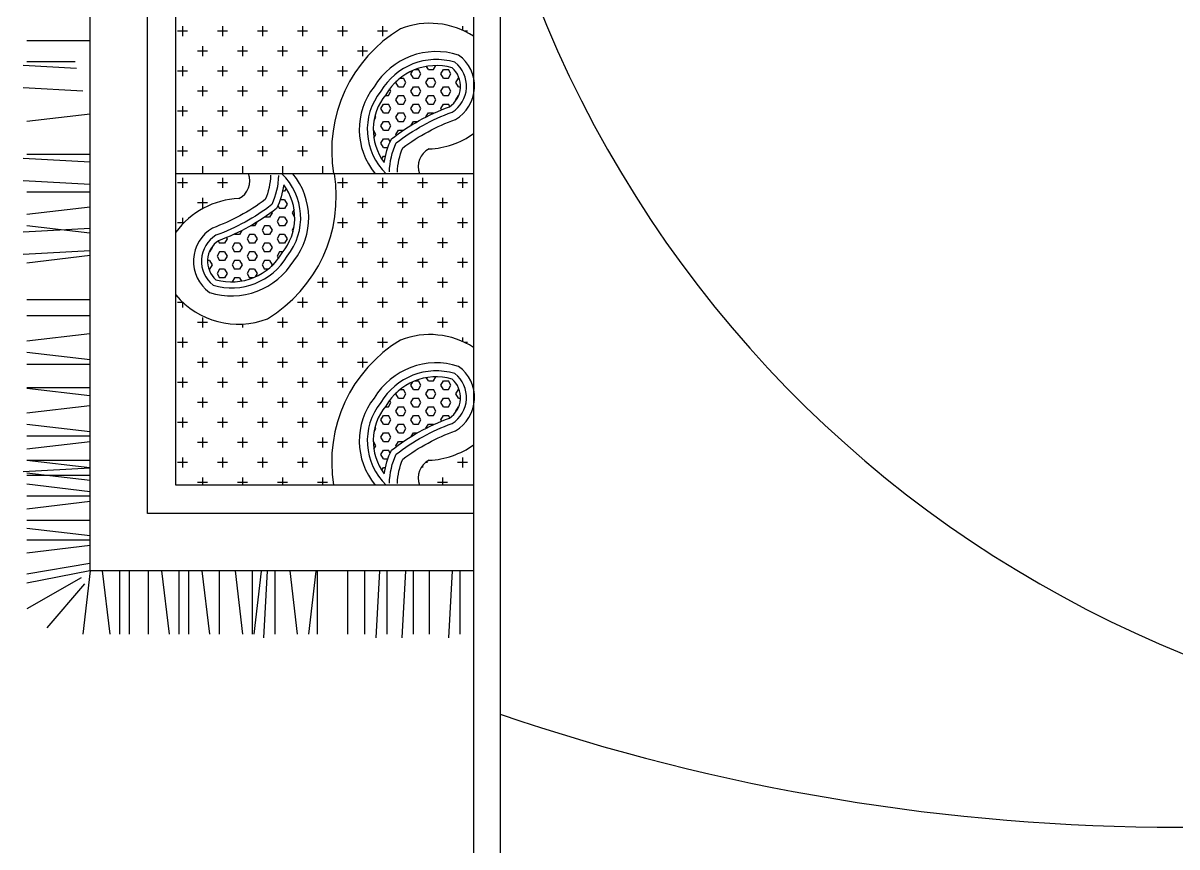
# Model space of a CAD drawing. Header units: millimetres. Extents: x -20622 to 21990, y -10877 to 8500.
# Drawn here: x -20294 to -18985, y 5775 to 6710 of the extents above; entities that cross this region are included whole.
import ezdxf

# ---------------------------------------------------------------- set-up
doc = ezdxf.new("R2010")
doc.units = ezdxf.units.MM
doc.layers.add('FURNITURE', color=80, linetype='Continuous', lineweight=30)

msp = doc.modelspace()

# ---------------------------------------------------------------- hatches: boundary and pattern name
at = {"layer": 'FURNITURE'}
h = msp.add_hatch(dxfattribs=at)
h.set_pattern_fill('HEX', color=256, scale=45.36000000000001, angle=179.999999927751, style=0)
h.set_pattern_definition([(359.999999927751, (-33526.96349073033, 9004.26003103231), (1.238376239774047e-08, 9.820728081360002), [5.670000000000001, -11.34]), (119.999999927751, (-33526.96349073033, 9004.26003103231), (-8.505000008308851, -4.910364029955345), [5.670000000000002, -11.34]), (59.99999992775103, (-33521.29349062982, 9004.260031025162), (-8.50499999592509, 4.910364051404654), [5.670000000000001, -11.34])])
edge = h.paths.add_edge_path()
edge.add_arc((-19790.43226439822, 6538.092340234954), 94.50566855465463, 154.7059493319536, 171.753495280778, ccw=False)
edge.add_arc((-19724.03716366493, 6382.285671836665), 248.0810699109206, 110.29971903573929, 127.73852213746301, ccw=False)
edge.add_arc((-19825.20261076387, 6638.252756777629), 27.759336691257, 302.9498137866937, 409.0990008405736)
edge.add_arc((-19824.89054760322, 6595.367364859084), 66.31821612673532, 74.37381445702785, 149.9117372436145)
edge.add_arc((-19834.0179959142, 6589.054339795254), 62.39832555435676, 140.6541087769997, 216.8329980558783)
h = msp.add_hatch(dxfattribs=at)
h.set_pattern_fill('HEX', color=256, scale=45.36000000000001, angle=179.999999927751, style=0)
h.set_pattern_definition([(179.999999927751, (-6354.980290186579, 4073.722070138809), (-1.238376239774047e-08, -9.820728081360002), [5.670000000000001, -11.34]), (299.999999927751, (-6354.980290186579, 4073.722070138809), (8.505000008308851, 4.910364029955345), [5.669999999999963, -11.33999999999993]), (239.999999927751, (-6360.650290170672, 4073.722070145959), (8.50499999592509, -4.910364051404654), [5.67, -11.34])])
edge = h.paths.add_edge_path()
edge.add_arc((-20091.51151646048, 6539.889760547792), 94.50566844134345, 334.7059495599163, 351.7534955087407, ccw=False)
edge.add_arc((-20157.9066171386, 6695.69642933399), 248.0810699124111, 290.2997190363597, 307.7385221380834, ccw=False)
edge.add_arc((-20056.74117003661, 6439.72934439256), 27.75933669125651, 122.9498137866921, 229.099000840575)
edge.add_arc((-20057.05323319787, 6482.61473631157), 66.31821612702146, 254.3738144576347, 329.9117372442229)
edge.add_arc((-20047.92578494449, 6488.927761301603), 62.39832555228859, 320.6541088636199, 396.8329981424974)
h = msp.add_hatch(dxfattribs=at)
h.set_pattern_fill('HEX', color=256, scale=45.36000000000001, angle=179.999999927751, style=0)
h.set_pattern_definition([(359.999999927751, (-33526.96349117566, 8651.099906323412), (1.238376239774047e-08, 9.820728081360002), [5.670000000000001, -11.34]), (119.999999927751, (-33526.96349117566, 8651.099906323412), (-8.505000008308851, -4.910364029955345), [5.670000000000002, -11.34]), (59.99999992775103, (-33521.29349107515, 8651.099906316264), (-8.50499999592509, 4.910364051404654), [5.670000000000001, -11.34])])
edge = h.paths.add_edge_path()
edge.add_arc((-19790.43226484355, 6184.932215526055), 94.50566855465463, 154.7059493319536, 171.753495280778, ccw=False)
edge.add_arc((-19724.03716410722, 6029.125547128232), 248.0810699124105, 110.2997190363595, 127.73852213808331, ccw=False)
edge.add_arc((-19825.2026112036, 6285.092632062211), 27.75933668195963, 302.9498137853606, 409.0990008392393)
edge.add_arc((-19824.89054805756, 6242.207240143201), 66.31821612243682, 74.37381444790176, 149.9117372344884)
edge.add_arc((-19834.01799635953, 6235.894215086356), 62.39832555435676, 140.6541087769997, 216.8329980558783)

# ---------------------------------------------------------------- linework, layer by layer
for p, q in [((-20112.71124352208, 6706.191583740008), (-20112.71124353637, 6694.851583742951)), ((-20067.35124353292, 6706.19158368281), (-20067.35124354721, 6694.851583685753)), ((-20021.99124354376, 6706.191583625612), (-20021.99124355806, 6694.851583628555)), ((-19976.6312435546, 6706.191583568414), (-19976.6312435689, 6694.851583571357)), ((-19931.27124356544, 6706.191583511216), (-19931.27124357974, 6694.851583514159)), ((-19885.91124357628, 6706.191583454018), (-19885.91124359058, 6694.851583456961)), ((-19795.19124359796, 6706.191583339622), (-19795.19124360348, 6701.813827842971)), ((-20217.47548596656, 6689.713190761668), (-20289.34422354402, 6689.713190852292)), ((-20107.04124354514, 6700.521583734796), (-20118.38124351332, 6700.521583749095)), ((-20061.68124355598, 6700.521583677598), (-20073.02124352416, 6700.521583691897)), ((-20016.32124356682, 6700.5215836204), (-20027.661243535, 6700.521583634699)), ((-19970.96124357765, 6700.521583563202), (-19982.30124354584, 6700.521583577501)), ((-19925.60124358849, 6700.521583506003), (-19936.94124355668, 6700.521583520303)), ((-19880.24124359934, 6700.521583448805), (-19891.58124356752, 6700.521583463104)), ((-19789.52124362102, 6700.521583334409), (-19792.39686842764, 6700.521583338035)), ((-20084.36124363736, 6677.841583711152), (-20095.70124360554, 6677.841583725451)), ((-20090.0312436143, 6683.511583717295), (-20090.0312436286, 6672.171583720238)), ((-20039.0012436482, 6677.841583653953), (-20050.34124361639, 6677.841583668252)), ((-20044.67124362514, 6683.511583660097), (-20044.67124363944, 6672.17158366304)), ((-19993.64124354262, 6677.841583596755), (-20004.98124362723, 6677.841583611054)), ((-19999.31124363598, 6683.511583602899), (-19999.31124365029, 6672.171583605842)), ((-19948.28124355347, 6677.841583539557), (-19959.62124363807, 6677.841583553856)), ((-19953.95124353041, 6683.511583545701), (-19953.95124354471, 6672.171583548644)), ((-19902.92124356431, 6677.841583482359), (-19914.26124364891, 6677.841583496658)), ((-19908.59124354125, 6683.511583488503), (-19908.59124355555, 6672.171583491446)), ((-20234.61476993659, 6666.051163651514), (-20289.4686230077, 6666.051163720684)), ((-20233.09654837415, 6658.432285467576), (-20293.7030829627, 6661.80683689425)), ((-20107.04124360233, 6655.161583730735), (-20118.38124357052, 6655.161583745034)), ((-20112.71124357927, 6660.831583750849), (-20112.71124359357, 6649.491583738891)), ((-20061.68124361317, 6655.161583673537), (-20073.02124358136, 6655.161583687836)), ((-20067.35124359011, 6660.831583693651), (-20067.35124360441, 6649.491583681693)), ((-20016.32124362401, 6655.161583616339), (-20027.6612435922, 6655.161583630638)), ((-20021.99124360095, 6660.831583636453), (-20021.99124361526, 6649.491583624495)), ((-19970.96124363485, 6655.161583559141), (-19982.30124360304, 6655.16158357344)), ((-19976.6312436118, 6660.831583579255), (-19976.6312436261, 6649.491583567296)), ((-19925.60124364569, 6655.161583501943), (-19936.94124361388, 6655.161583516242)), ((-19931.27124362264, 6660.831583522056), (-19931.27124363694, 6649.491583510098)), ((-20090.0312436715, 6638.151583713235), (-20090.0312436858, 6626.811583716178)), ((-20044.67124368234, 6638.151583656037), (-20044.67124369664, 6626.81158365898)), ((-19999.31124369318, 6638.151583598838), (-19999.31124370748, 6626.811583601781)), ((-19953.95124358761, 6638.15158354164), (-19953.95124360191, 6626.811583544583)), ((-20225.88688012155, 6632.570376238489), (-20293.70308299481, 6636.346359557941)), ((-20084.36124369456, 6632.481583708022), (-20095.70124366274, 6632.481583722321)), ((-20039.0012437054, 6632.481583650824), (-20050.34124367359, 6632.481583665123)), ((-19993.64124359982, 6632.481583593626), (-20004.98124368443, 6632.481583607925)), ((-19948.28124361067, 6632.481583536428), (-19959.62124369527, 6632.481583550727)), ((-20112.71124363647, 6615.47158374772), (-20112.71124365077, 6604.131583749731)), ((-20067.35124364731, 6615.471583690522), (-20067.35124366161, 6604.131583692533)), ((-20021.99124365815, 6615.471583633323), (-20021.99124367246, 6604.131583635335)), ((-19976.631243669, 6615.471583576125), (-19976.6312436833, 6604.131583578137)), ((-20217.47548607131, 6606.641555307706), (-20289.46862309331, 6598.152901734942)), ((-20107.04124365953, 6609.801583741576), (-20118.38124362771, 6609.801583755875)), ((-20061.68124367037, 6609.801583684378), (-20073.02124363856, 6609.801583698677)), ((-20016.32124368121, 6609.80158362718), (-20027.6612436494, 6609.801583641479)), ((-19970.96124369205, 6609.801583569982), (-19982.30124366024, 6609.801583584281)), ((-20084.36124375176, 6587.121583703962), (-20095.70124371994, 6587.121583718261)), ((-20090.0312437287, 6592.791583710105), (-20090.031243743, 6581.451583712117)), ((-20039.0012437626, 6587.121583646764), (-20050.34124373079, 6587.121583661063)), ((-20044.67124373954, 6592.791583652907), (-20044.67124375384, 6581.451583654919)), ((-19993.64124365702, 6587.121583589565), (-20004.98124374163, 6587.121583603865)), ((-19999.31124375038, 6592.791583595709), (-19999.31124376468, 6581.451583597721)), ((-19948.28124366787, 6587.121583532367), (-19959.62124375247, 6587.121583546666)), ((-19953.95124364481, 6592.791583538511), (-19953.95124365911, 6581.451583540523)), ((-20217.47548612935, 6560.611472640459), (-20289.46862314065, 6560.611472731242)), ((-20107.04124371673, 6564.441583737515), (-20118.38124368491, 6564.441583751815)), ((-20112.71124369367, 6570.111583743659), (-20112.71124370797, 6558.771583746602)), ((-20061.68124372757, 6564.441583680317), (-20073.02124369576, 6564.441583694616)), ((-20067.35124370451, 6570.111583686461), (-20067.35124371881, 6558.771583689404)), ((-20016.32124373841, 6564.441583623119), (-20027.6612437066, 6564.441583637418)), ((-20021.99124371535, 6570.111583629263), (-20021.99124372965, 6558.771583632206)), ((-19970.96124374925, 6564.441583565921), (-19982.30124371744, 6564.44158358022)), ((-19976.63124372619, 6570.111583572065), (-19976.63124374049, 6558.771583575008)), ((-20217.47548614005, 6552.122818990883), (-20293.70308309566, 6556.367145904808)), ((-20090.0312437859, 6547.431583720946), (-20090.03124379654, 6538.991050766536)), ((-20044.67124379674, 6547.431583663748), (-20044.67124380738, 6538.991050709338)), ((-19999.31124380758, 6547.43158360655), (-19999.31124381822, 6538.99105065214)), ((-19953.95124370201, 6547.431583549352), (-19953.95124371265, 6538.991050594942)), ((-20112.71124373861, 6534.47145903152), (-20112.71124375291, 6523.131459034463)), ((-20067.35124374945, 6534.471458974322), (-20067.35124376375, 6523.131458977265)), ((-19931.27124378198, 6534.471458802727), (-19931.27124379628, 6523.13145880567)), ((-19885.91124379282, 6534.471458745529), (-19885.91124380712, 6523.131458748472)), ((-19840.55124380366, 6534.471458688331), (-19840.55124381796, 6523.131458691274)), ((-19795.1912438145, 6534.471458631133), (-19795.1912438288, 6523.131458634076)), ((-20217.47548617216, 6526.662341654574), (-20293.70308312777, 6530.9066685834)), ((-20107.04124376167, 6528.801459026307), (-20118.38124372985, 6528.801459040606)), ((-20061.68124377251, 6528.801458969109), (-20073.0212437407, 6528.801458983408)), ((-19925.60124380503, 6528.801458797515), (-19936.94124377322, 6528.801458811814)), ((-19880.24124381587, 6528.801458740317), (-19891.58124378406, 6528.801458754616)), ((-19834.88124382671, 6528.801458683119), (-19846.2212437949, 6528.801458697418)), ((-19789.52124383755, 6528.801458625921), (-19800.86124380574, 6528.80145864022)), ((-20217.47548618286, 6518.173688004998), (-20289.46862319417, 6518.17368809578)), ((-20084.3612438539, 6506.121459002663), (-20095.70124382208, 6506.121459016962)), ((-20090.03124383084, 6511.791459008807), (-20090.03124384514, 6500.451458996848)), ((-19902.92124378085, 6506.12145877387), (-19914.26124386545, 6506.12145878817)), ((-19908.59124375779, 6511.791458780014), (-19908.59124377209, 6500.451458768056)), ((-19857.56124379169, 6506.121458716672), (-19868.90124375987, 6506.121458730971)), ((-19863.23124376863, 6511.791458722816), (-19863.23124378293, 6500.451458710858)), ((-19812.20124380253, 6506.121458659474), (-19823.54124377071, 6506.121458673773)), ((-19817.87124377947, 6511.791458665618), (-19817.87124379377, 6500.45145865366)), ((-20217.47548620426, 6501.201864318264), (-20289.46862322627, 6492.71321075947)), ((-20218.06422378632, 6471.497060165824), (-20289.46862324233, 6479.980230278121)), ((-20111.11712456336, 6483.441459027386), (-20118.38124378705, 6483.441459036546)), ((-20112.71124379581, 6489.111459028391), (-20112.71124380503, 6481.802460461338)), ((-19925.60124386223, 6483.441458793454), (-19936.94124383042, 6483.441458807753)), ((-19931.27124383918, 6489.111458799598), (-19931.27124385347, 6477.771458802541)), ((-19880.24124387307, 6483.441458736256), (-19891.58124384126, 6483.441458750555)), ((-19885.91124385002, 6489.1114587424), (-19885.91124386431, 6477.771458745343)), ((-19834.88124388391, 6483.441458679058), (-19846.2212438521, 6483.441458693357)), ((-19840.55124386086, 6489.111458685202), (-19840.55124387515, 6477.771458688145)), ((-19789.52124389475, 6483.44145862186), (-19800.86124386294, 6483.441458636159)), ((-19795.1912438717, 6489.111458628004), (-19795.19124388599, 6477.771458630947)), ((-20217.47548623482, 6476.968681921524), (-20293.70308320114, 6472.724355199843)), ((-19902.92124383804, 6460.761458770741), (-19914.26124392264, 6460.76145878504)), ((-19908.59124381499, 6466.431458775954), (-19908.59124382928, 6455.091458778897)), ((-19857.56124384888, 6460.761458713543), (-19868.90124381707, 6460.761458727842)), ((-19863.23124382583, 6466.431458718755), (-19863.23124384012, 6455.091458721698)), ((-19812.20124385972, 6460.761458656345), (-19823.54124382791, 6460.761458670644)), ((-19817.87124383667, 6466.431458661557), (-19817.87124385096, 6455.0914586645)), ((-20217.47548626693, 6451.508204585214), (-20293.70308323324, 6447.263877863533)), ((-20217.47548627383, 6446.031099201453), (-20289.46862329584, 6437.542445641728)), ((-19931.27124389637, 6443.751458810439), (-19931.27124391067, 6432.41145879848)), ((-19885.91124390721, 6443.751458753241), (-19885.91124392151, 6432.411458741282)), ((-19840.55124391805, 6443.751458696042), (-19840.55124393235, 6432.411458684084)), ((-19795.19124392889, 6443.751458638844), (-19795.19124394319, 6432.411458626886)), ((-19925.60124391943, 6438.081458790325), (-19936.94124388761, 6438.081458804624)), ((-19880.24124393027, 6438.081458733127), (-19891.58124389845, 6438.081458747426)), ((-19834.88124394111, 6438.081458675929), (-19846.22124390929, 6438.081458690228)), ((-19789.52124395195, 6438.081458618731), (-19800.86124392014, 6438.08145863303)), ((-19948.2812438844, 6415.401458823879), (-19959.621243969, 6415.401458838178)), ((-19953.95124386134, 6421.071458830022), (-19953.95124387564, 6409.731458832034)), ((-19902.92124389524, 6415.401458766681), (-19914.26124397984, 6415.40145878098)), ((-19908.59124387218, 6421.071458772824), (-19908.59124388648, 6409.731458774836)), ((-19857.56124390608, 6415.401458709483), (-19868.90124387426, 6415.401458723782)), ((-19863.23124388302, 6421.071458715626), (-19863.23124389732, 6409.731458717638)), ((-19812.20124391692, 6415.401458652284), (-19823.54124388511, 6415.401458666583)), ((-19817.87124389386, 6421.071458658428), (-19817.87124390816, 6409.73145866044)), ((-20218.06422388171, 6395.857781828465), (-20289.34422391456, 6395.857781918347)), ((-20111.94265750622, 6392.721459036138), (-20118.38124390145, 6392.721459044257)), ((-20112.71124391645, 6393.440491520283), (-20112.71124392451, 6387.051459038114)), ((-19970.96124396579, 6392.721458858364), (-19982.30124393397, 6392.721458872663)), ((-19976.63124394273, 6398.391458863576), (-19976.63124395703, 6387.051458866519)), ((-19925.60124397663, 6392.721458801166), (-19936.94124394481, 6392.721458815465)), ((-19931.27124395357, 6398.391458806378), (-19931.27124396787, 6387.051458809321)), ((-19880.24124398747, 6392.721458743968), (-19891.58124395565, 6392.721458758267)), ((-19885.91124396441, 6398.39145874918), (-19885.91124397871, 6387.051458752123)), ((-19834.88124399831, 6392.721458686769), (-19846.22124396649, 6392.721458701069)), ((-19840.55124397525, 6398.391458691982), (-19840.55124398955, 6387.051458694925)), ((-19789.52124400915, 6392.721458629571), (-19800.86124397734, 6392.72145864387)), ((-19795.19124398609, 6398.391458634784), (-19795.19124400039, 6387.051458637727)), ((-20218.06422390434, 6377.904071329245), (-20289.3442239372, 6377.904071419128)), ((-20090.03124400244, 6375.711458997556), (-20090.03124401673, 6364.371459000499)), ((-19999.31124402412, 6375.71145888316), (-19999.31124403841, 6364.371458886103)), ((-19953.95124391854, 6375.711458825962), (-19953.95124393284, 6364.371458828905)), ((-19908.59124392938, 6375.711458768764), (-19908.59124394368, 6364.371458771707)), ((-19863.23124394022, 6375.711458711566), (-19863.23124395452, 6364.371458714509)), ((-19817.87124395106, 6375.711458654368), (-19817.87124396536, 6364.371458657311)), ((-20084.36124402549, 6370.041458991413), (-20095.70124399368, 6370.041459005712)), ((-20044.67124402241, 6368.462986939886), (-20044.67124402757, 6364.371458943301)), ((-19993.64124393076, 6370.041458877016), (-20004.98124401536, 6370.041458891315)), ((-19948.2812439416, 6370.041458819818), (-19959.6212440262, 6370.041458834117)), ((-19902.92124395244, 6370.04145876262), (-19914.26124403704, 6370.041458776919)), ((-19857.56124396328, 6370.041458705422), (-19868.90124393146, 6370.041458719721)), ((-19812.20124397412, 6370.041458648224), (-19823.54124394231, 6370.041458662523)), ((-20218.06422393015, 6357.435558124529), (-20289.46862340755, 6348.952388191381)), ((-20112.71124396741, 6353.031459032041), (-20112.71124398171, 6341.691459034053)), ((-20067.35124397825, 6353.031458974843), (-20067.35124399255, 6341.691458976855)), ((-20021.99124398909, 6353.031458917645), (-20021.99124400339, 6341.691458919657)), ((-19976.63124399993, 6353.031458860447), (-19976.63124401423, 6341.691458862459)), ((-19931.27124401077, 6353.031458803249), (-19931.27124402507, 6341.69145880526)), ((-19885.91124402161, 6353.031458746051), (-19885.91124403591, 6341.691458748062)), ((-19795.19124404329, 6353.031458631654), (-19795.19124404881, 6348.653703120102)), ((-20217.47548642301, 6327.730753969674), (-20289.46862342361, 6336.219407710032)), ((-20107.04124399046, 6347.361459025898), (-20118.38124395865, 6347.361459040197)), ((-20061.6812440013, 6347.361458968699), (-20073.02124396949, 6347.361458982999)), ((-20016.32124401214, 6347.361458911501), (-20027.66124398033, 6347.3614589258)), ((-19970.96124402298, 6347.361458854303), (-19982.30124399117, 6347.361458868602)), ((-19925.60124403382, 6347.361458797105), (-19936.94124400201, 6347.361458811404)), ((-19880.24124404466, 6347.361458739907), (-19891.58124401285, 6347.361458754206)), ((-19789.52124406635, 6347.361458625511), (-19792.39686887297, 6347.361458629137)), ((-20084.36124408269, 6324.681459002253), (-20095.70124405088, 6324.681459016552)), ((-20090.03124405963, 6330.351459008397), (-20090.03124407393, 6319.011458996439)), ((-20039.00124409353, 6324.681458945055), (-20050.34124406172, 6324.681458959354)), ((-20044.67124407047, 6330.351458951199), (-20044.67124408477, 6319.011458939241)), ((-19993.64124398796, 6324.681458887857), (-20004.98124407256, 6324.681458902156)), ((-19999.31124408131, 6330.351458894001), (-19999.31124409561, 6319.011458882042)), ((-19948.2812439988, 6324.681458830659), (-19959.6212440834, 6324.681458844958)), ((-19953.95124397574, 6330.351458836803), (-19953.95124399004, 6319.011458824844)), ((-19902.92124400964, 6324.681458773461), (-19914.26124409424, 6324.68145878776)), ((-19908.59124398658, 6330.351458779604), (-19908.59124400088, 6319.011458767646)), ((-20218.06422397391, 6322.733306211503), (-20289.34422400677, 6322.733306301386)), ((-20107.04124404766, 6302.001459021837), (-20118.38124401585, 6302.001459036136)), ((-20112.71124402461, 6307.671459027981), (-20112.7112440389, 6296.331459030924)), ((-20061.6812440585, 6302.001458964639), (-20073.02124402669, 6302.001458978938)), ((-20067.35124403545, 6307.671458970783), (-20067.35124404974, 6296.331458973726)), ((-20016.32124406934, 6302.001458907441), (-20027.66124403753, 6302.00145892174)), ((-20021.99124404629, 6307.671458913585), (-20021.99124406058, 6296.331458916527)), ((-19970.96124408018, 6302.001458850243), (-19982.30124404837, 6302.001458864542)), ((-19976.63124405713, 6307.671458856386), (-19976.63124407142, 6296.331458859329)), ((-19925.60124409102, 6302.001458793045), (-19936.94124405921, 6302.001458807344)), ((-19931.27124406797, 6307.671458799188), (-19931.27124408227, 6296.331458802131)), ((-20218.06422401907, 6286.923175068656), (-20289.46862347507, 6295.406345194922)), ((-20218.06422400731, 6296.251682275059), (-20289.34422404016, 6296.251682364941)), ((-20090.03124411683, 6284.991459004336), (-20090.03124413113, 6273.651459007279)), ((-20044.67124412767, 6284.991458947138), (-20044.67124414197, 6273.651458950081)), ((-19999.31124413851, 6284.99145888994), (-19999.31124415281, 6273.651458892883)), ((-19953.95124403294, 6284.991458832742), (-19953.95124404724, 6273.651458835685)), ((-20218.06422403311, 6275.783169070342), (-20289.46862351051, 6267.299999138126)), ((-20084.36124413989, 6279.321458999124), (-20095.70124410807, 6279.321459013423)), ((-20039.00124415073, 6279.321458941926), (-20050.34124411891, 6279.321458956225)), ((-19993.64124404515, 6279.321458884728), (-20004.98124412975, 6279.321458899027)), ((-19948.28124405599, 6279.32145882753), (-19959.6212441406, 6279.321458841829)), ((-20112.7112440818, 6262.311459038821), (-20112.7112440961, 6250.971459026863)), ((-20067.35124409264, 6262.311458981623), (-20067.35124410694, 6250.971458969665)), ((-20021.99124410348, 6262.311458924425), (-20021.99124411778, 6250.971458912467)), ((-19976.63124411432, 6262.311458867227), (-19976.63124412862, 6250.971458855269)), ((-20217.47548652597, 6246.078364916419), (-20289.46862352657, 6254.567018656777)), ((-20107.04124410486, 6256.641459018708), (-20118.38124407305, 6256.641459033007)), ((-20061.6812441157, 6256.64145896151), (-20073.02124408389, 6256.641458975809)), ((-20016.32124412654, 6256.641458904312), (-20027.66124409473, 6256.641458918611)), ((-19970.96124413738, 6256.641458847113), (-19982.30124410557, 6256.641458861413)), ((-20217.47548653997, 6234.975590182741), (-20289.46862356198, 6226.486936609046)), ((-20218.06422407688, 6241.080917158248), (-20289.34422410973, 6241.08091724813)), ((-20084.36124419708, 6233.961458995063), (-20095.70124416527, 6233.961459009362)), ((-20090.03124417403, 6239.631459001207), (-20090.03124418833, 6228.29145900415)), ((-20039.00124420792, 6233.961458937865), (-20050.34124417611, 6233.961458952164)), ((-20044.67124418487, 6239.631458944009), (-20044.67124419917, 6228.291458946952)), ((-19993.64124410235, 6233.961458880667), (-20004.98124418695, 6233.961458894966)), ((-19999.31124419571, 6239.631458886811), (-19999.31124421001, 6228.291458889754)), ((-19948.28124411319, 6233.961458823469), (-19959.62124419779, 6233.961458837768)), ((-19953.95124409013, 6239.631458829613), (-19953.95124410444, 6228.291458832556)), ((-20217.4754865777, 6205.054515173932), (-20293.70308354402, 6200.810188437349)), ((-20218.06422412203, 6205.270786014469), (-20289.46862357804, 6213.753956127697)), ((-20217.475486567, 6213.543168823508), (-20289.4686235783, 6213.54316891429)), ((-20107.04124416206, 6211.281459029548), (-20118.38124413024, 6211.281459043847)), ((-20112.711244139, 6216.951459034761), (-20112.7112441533, 6205.611459037704)), ((-20061.6812441729, 6211.28145897235), (-20073.02124414108, 6211.281458986649)), ((-20067.35124414984, 6216.951458977563), (-20067.35124416414, 6205.611458980506)), ((-20016.32124418374, 6211.281458915152), (-20027.66124415192, 6211.281458929451)), ((-20021.99124416068, 6216.951458920365), (-20021.99124417498, 6205.611458923308)), ((-19970.96124419458, 6211.281458857954), (-19982.30124416277, 6211.281458872253)), ((-19976.63124417152, 6216.951458863166), (-19976.63124418582, 6205.611458866109)), ((-19840.55124421556, 6207.815963693847), (-19840.55124421834, 6205.611458694515)), ((-19834.8812442271, 6211.28145868636), (-19837.15736819412, 6211.281458689229)), ((-19789.52124423794, 6211.281458629162), (-19800.86124420613, 6211.281458643461)), ((-19795.19124421488, 6216.951458634374), (-19795.19124422918, 6205.611458637317)), ((-20217.47548659554, 6190.907599783775), (-20289.46862359614, 6199.396253524133)), ((-20217.4754865884, 6196.565861509454), (-20289.46862359971, 6196.565861600237)), ((-20090.03124423123, 6194.271458997147), (-20090.03124424187, 6185.830926057638)), ((-20044.67124424207, 6194.271458939948), (-20044.67124425271, 6185.83092600044)), ((-19999.31124425291, 6194.27145888275), (-19999.31124426355, 6185.830925943242)), ((-19953.95124414733, 6194.271458825552), (-19953.95124415798, 6185.830925886044)), ((-19817.87124417986, 6194.271458653958), (-19817.8712441905, 6185.830925714449)), ((-20217.47548661165, 6178.129970271413), (-20289.46862361225, 6186.618624012703)), ((-20084.36124425428, 6188.601458991934), (-20095.70124422247, 6188.601459006233)), ((-20039.00124426512, 6188.601458934736), (-20050.34124423331, 6188.601458949035)), ((-19993.64124415955, 6188.601458877538), (-20004.98124424415, 6188.601458891837)), ((-19948.28124417039, 6188.60145882034), (-19959.62124425499, 6188.601458834639)), ((-19812.20124420291, 6188.601458648745), (-19823.5412441711, 6188.601458663044)), ((-20217.47548662565, 6167.027195538667), (-20289.46862364766, 6158.538541979873)), ((-20218.06422416256, 6173.132522514174), (-20289.34422419541, 6173.132522604056)), ((-20217.47548665268, 6145.594774179433), (-20289.46862366398, 6145.594774270216)), ((-20217.47548667468, 6128.14537930609), (-20289.46862367528, 6136.634033047379)), ((-20217.47548668868, 6117.042604573344), (-20289.46862371069, 6108.55395101455)), ((-20218.06422422559, 6123.14793154885), (-20289.34422425844, 6123.147931638733)), ((-20218.06422425896, 6096.677931493232), (-20289.34422430706, 6084.596980672889)), ((-20218.06422426911, 6088.630926230075), (-20289.34422431998, 6074.353355118633)), ((-20217.47548672451, 6088.630926229333), (-20225.96414039222, 6016.637789170059)), ((-20203.80677077068, 6088.630926212097), (-20195.31811716811, 6016.637789131415)), ((-20184.28691131143, 6088.630926187482), (-20184.28691140221, 6016.637789117504)), ((-20173.27249426549, 6088.042188570316), (-20173.27249435538, 6016.76218856633)), ((-20151.76598382337, 6088.042188543197), (-20151.76598391325, 6016.762188539211)), ((-20136.58374016253, 6088.630926127329), (-20128.09508655997, 6016.637789046647)), ((-20117.06388070328, 6088.630926102715), (-20117.06388079406, 6016.637789032738)), ((-20106.04946365734, 6088.04218848555), (-20106.04946374723, 6016.762188481563)), ((-20090.86721999651, 6088.630926069682), (-20082.37856651036, 6016.637788989)), ((-20071.34736053726, 6088.630926045067), (-20071.34736062804, 6016.637788975089)), ((-20053.17394381003, 6088.630926022151), (-20044.68529020747, 6016.637788941469)), ((-20033.65408423437, 6088.630925997537), (-20033.65408432515, 6016.637788927559)), ((-20023.46913962779, 6088.042188381417), (-20031.95230978386, 6016.637788925414)), ((-20016.68774421873, 6088.630925976143), (-20020.93207116152, 6012.403328946958)), ((-20008.19909064179, 6088.630925965439), (-20008.19909073257, 6016.637788895461)), ((-19991.22726688242, 6088.630925944038), (-19982.73861327985, 6016.637788863356)), ((-19961.52246281659, 6088.042188303303), (-19970.00563285624, 6016.6377888473)), ((-19960.23653963735, 6088.042188301682), (-19960.23653972723, 6016.762188297696)), ((-19925.52880411116, 6088.630925861193), (-19925.52880420195, 6016.637788791215)), ((-19906.34621404191, 6088.630925837004), (-19906.3462141327, 6016.637788767026)), ((-19889.37439028254, 6088.630925815602), (-19893.61871722533, 6012.403328786419)), ((-19880.8857367056, 6088.630925804899), (-19880.88573679639, 6016.637788734921)), ((-19859.66958621597, 6088.630925778146), (-19863.91391304235, 6012.403328748961)), ((-19851.18093252262, 6088.630925767442), (-19851.1809326134, 6016.637788697464)), ((-19832.92866932848, 6088.042188141148), (-19832.92866941836, 6016.762188137162)), ((-19806.70958749564, 6088.630925711364), (-19810.95391432202, 6012.40332868218)), ((-19798.22093380229, 6088.63092570066), (-19798.22093389308, 6016.637788630682)), ((-20227.87760063266, 6080.364848167055), (-20289.46862379032, 6045.401671891817)), ((-20224.15775264251, 6073.675934162308), (-20266.93586213843, 6023.880493192245))]:
    msp.add_line(p, q, dxfattribs=at)
for points in [[(-19782.59556138968, 6088.630925680956), (-20217.47548672451, 6088.630926229333), (-20217.47548514339, 7342.511300362919), (-18944.33183138552, 7342.511298757508), (-18944.33183188032, 6950.111796173728)], [(-19782.59556130797, 6153.43092567332), (-20152.67548659176, 6153.430926139984), (-20152.67548517406, 7277.711300287913), (-19009.13183151827, 7277.711298845925), (-19009.13183193136, 6950.11179625544)], [(-20120.27548652539, 6185.830926095776), (-20120.2754851894, 7245.311300236441), (-19041.53183158464, 7245.311298876164)], [(-18182.59556277003, 4920.111795214125), (-18182.59556021024, 6950.111795213193), (-19782.59556030337, 6950.111797230764), (-19782.59556286316, 4920.111797231695)], [(-19782.59556082178, 6538.991050378865), (-20120.27548619647, 6538.991050804674)], [(-19782.59556126712, 6185.830925669967), (-20120.2754866418, 6185.830926095776)]]:
    msp.add_lwpolyline(points, dxfattribs=at)
for points in [[(-18212.59556272004, 4981.913601752136), (-18212.59556033905, 6870.11179524916, 0.4142135623731124), (-18262.59556032257, 6920.111795315002), (-19702.59556026669, 6920.111797130817, 0.4142135623731097), (-19752.59556037631, 6870.111797191072), (-19752.59556275729, 4981.913603694047)], [(-19782.59556062503, 6695.023603466785, 0.2398898459585548), (-19865.42357931229, 6703.467956345179, 0.3064658726302407), (-19941.45890365456, 6538.99105057919)], [(-19869.01580267926, 6540.785345320114, -0.09025133795253606), (-19863.02876753398, 6568.297844997032, -0.07363654167371357), (-19803.15843710925, 6600.59512782313, 0.5411217863543134), (-19799.56621385541, 6673.563063477592, 0.3490391417785466), (-19895.35874982594, 6637.67719404414, 0.3549231788205707), (-19894.1888950589, 6538.991050519583)], [(-19878.08248033117, 6541.096054230598, -0.09750625641589006), (-19870.40217547543, 6574.097839882938, -0.07525265259921872), (-19807.07998011405, 6608.821574271312, 0.5209691084379954), (-19803.7789473403, 6665.375641666502, 0.3456067798843852), (-19887.88237229872, 6632.500753018106, 0.3900242836171294), (-19881.79486191933, 6538.991050503954)], [(-20120.27548636982, 6401.517513567291, 0.3224756214508726), (-20016.5202014882, 6374.51414481104, 0.3064658726302449), (-19940.48487714593, 6538.991050577961)], [(-20012.92797812122, 6537.196755851006, -0.09025133795253606), (-20018.91501326651, 6509.684256174088, -0.07363654167371357), (-20078.78534369124, 6477.386973347991, 0.5411217863543134), (-20082.37756694508, 6404.419037693528, 0.3490391417785465), (-19986.58503097454, 6440.304907126981, 0.3549231788205707), (-19987.75488574159, 6538.991050637567)], [(-20003.86130046932, 6536.886046925621, -0.09750625641589006), (-20011.54160544148, 6503.884261288182, -0.07525265259921872), (-20074.86380068645, 6469.160526899808, 0.5209691084379954), (-20078.16483357661, 6412.606459503687, 0.3456067798843852), (-19994.06140850177, 6445.481348153015, 0.3900242836171295), (-20000.14891888116, 6538.991050653196)], [(-19782.59556107036, 6341.863478742986, 0.2398898459585567), (-19865.42357975762, 6350.307831636281, 0.3064658726302407), (-19941.45890409989, 6185.830925870291)], [(-19869.0158031246, 6187.625220611216, -0.09025133795253605), (-19863.02876797931, 6215.137720288134, -0.07363654167371357), (-19803.15843755458, 6247.435003114231, 0.5411217863543134), (-19799.56621430074, 6320.402938768693, 0.3490391417785465), (-19895.35875027127, 6284.517069335242, 0.3549231788205707), (-19894.18889550423, 6185.830925810685)], [(-19878.0824807765, 6187.935929522631, -0.09750625641589006), (-19870.40217592076, 6220.93771517404, -0.07525265259921873), (-19807.07998055937, 6255.661449562414, 0.5209691084379954), (-19803.77894778562, 6312.215516958535, 0.3456067798843852), (-19887.88237274405, 6279.340628294306, 0.3900242836171294), (-19881.79486236466, 6185.830925795056)]]:
    msp.add_lwpolyline(points, format="xyb", dxfattribs=at)
for points in [[(-19883.96075744084, 6551.647500807163, -0.07452144396591523), (-19875.87738340034, 6578.471208813395, -0.07623832618237615), (-19810.10419032837, 6614.958584246901, 0.4993946391985515), (-19807.02707417615, 6659.234430764391, 0.3420739398306334), (-19882.27265857601, 6628.614908084682, 0.3452009433040969)], [(-19997.98302347606, 6526.334600363957, -0.07452144396591523), (-20006.06639740015, 6499.510892357725, -0.07623832618237616), (-20071.83959047212, 6463.023516923288, 0.4993946391985516), (-20074.91670662434, 6418.747670405798, 0.3420739398306333), (-19999.67112222448, 6449.367193086438, 0.3452009433040969)], [(-19883.96075788617, 6198.487376098265, -0.07452144396591523), (-19875.87738384567, 6225.311084104496, -0.07623832618237616), (-19810.1041907737, 6261.798459538933, 0.4993946391985515), (-19807.02707462148, 6306.074306041523, 0.3420739398306334), (-19882.27265902134, 6275.454783375783, 0.3452009433040968)]]:
    msp.add_lwpolyline(points, format="xyb", close=True, dxfattribs=at)
for centre, radius, start, end in [((-18482.67159239591, 7217.677604316195), 1319.598155245207, 195.77081093334, 281.809910477562), ((-19837.12346247994, 6660.616832845199), 93.60197375831217, 272.4675281211545, 305.630150850639), ((-19822.88072611685, 6547.065371166005), 22.48900281268651, 117.0088137015785, 201.0408926658773), ((-20059.06305468364, 6530.916730005115), 22.48900281268651, 297.0088137015785, 21.04089266587731), ((-20044.82031832055, 6417.365268325921), 93.60197375831217, 92.46752812125881, 143.7193272294578), ((-19837.12346292527, 6307.456708136301), 93.60197375831217, 272.4675281211545, 305.630150850639), ((-19822.88072656218, 6193.905246442206), 22.48900281268651, 117.0088137015785, 201.0408926658773), ((-18982.59555871907, 8169.587241151653), 2372.030084989045, 251.0576603830675, 288.9423394724764)]:
    msp.add_arc(centre, radius, start, end, dxfattribs=at)

doc.saveas('drawing.dxf')
